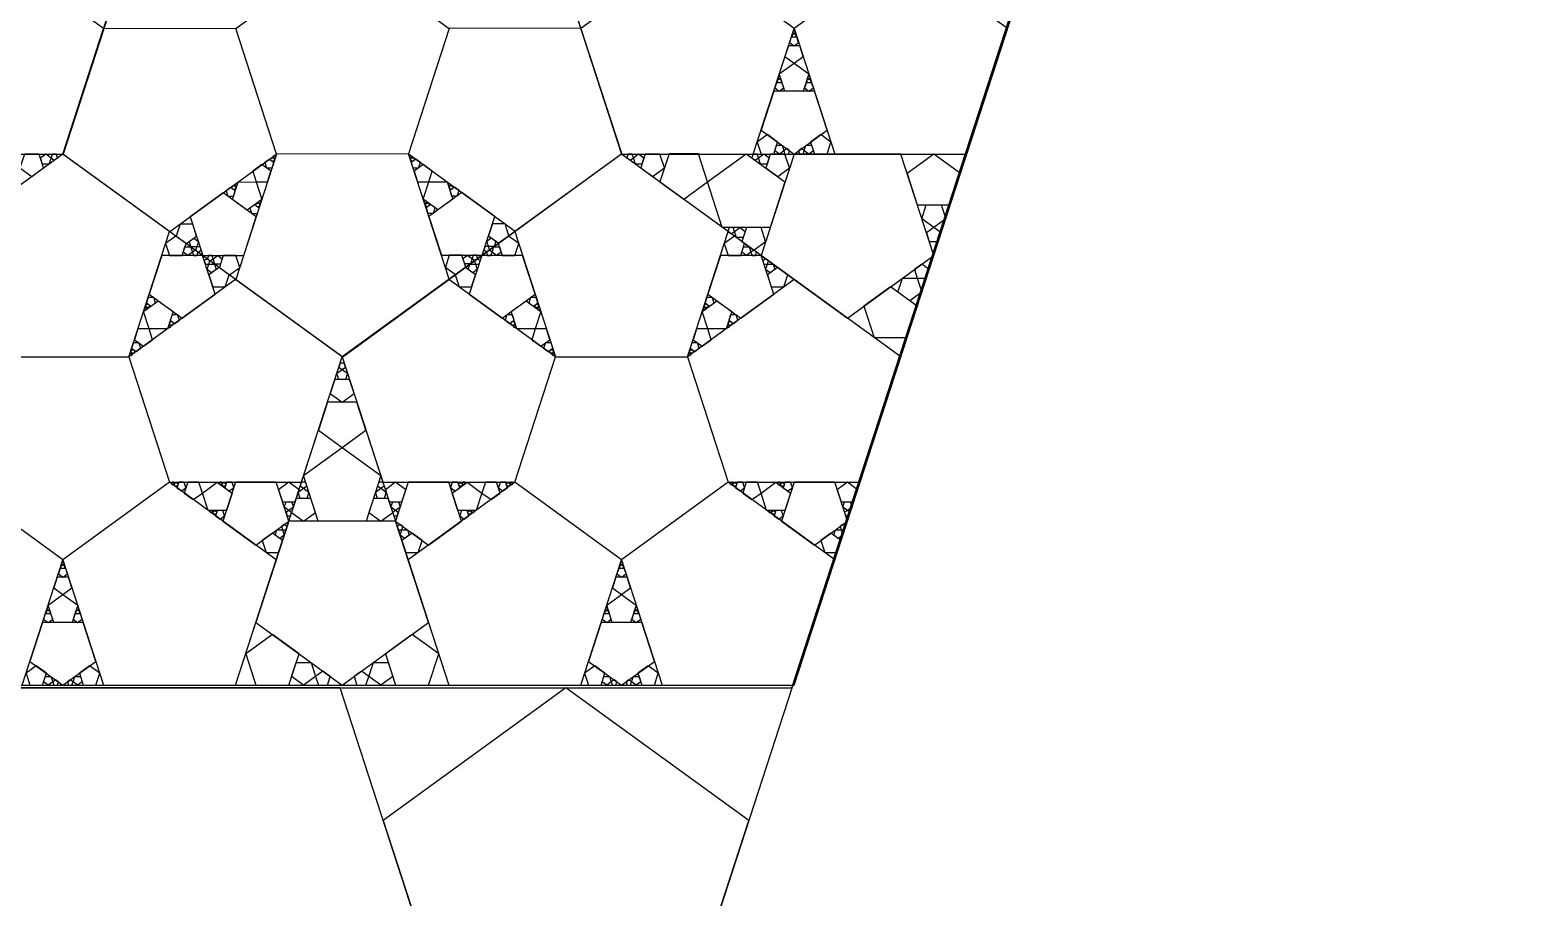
# Model space of a CAD drawing. Header units: inches. Extents: x -578 to 126, y -85 to 118.
# Drawn here: x -216.45 to -188.12, y -20.01 to -3.55 of the extents above; entities that cross this region are included whole.
import ezdxf

# ---------------------------------------------------------------- set-up
doc = ezdxf.new("R2010")
doc.units = ezdxf.units.IN
doc.header["$MEASUREMENT"] = 0
doc.layers.add('drawing', color=7, linetype='Continuous')

msp = doc.modelspace()

# ---------------------------------------------------------------- linework, layer by layer
for points in [[(-207.252, 0.323), (-205.227, -5.908), (-210.527, -9.758), (-215.827, -5.908), (-213.803, 0.323)], [(-210.525, -2.056), (-208.499, -3.524), (-209.27, -5.905), (-211.772, -5.908), (-212.548, -3.529)], [(-214.576, -9.758), (-213.803, -12.138), (-215.827, -13.609), (-217.852, -12.138), (-217.078, -9.758)], [(-206.478, -9.758), (-203.976, -9.758), (-203.203, -12.138), (-205.227, -13.609), (-207.252, -12.138)]]:
    msp.add_lwpolyline(points, close=True)
at = {"layer": 'drawing'}
for points in [[(-283.222, 95.766), (-378.328, 26.668), (-342.001, -85.135), (-224.444, -85.135), (-188.117, 26.668)], [(-246.895, -16.037), (-201.992, -16.037), (-188.117, 26.668), (-224.444, 53.061), (-260.771, 26.668)], [(-246.895, -16.037), (-201.993, -16.037), (-188.117, 26.668), (-224.444, 53.061), (-260.771, 26.668)], [(-224.444, 0.275), (-219.144, -16.037), (-201.993, -16.037), (-196.692, 0.275), (-210.568, 10.356)], [(-210.527, 10.404), (-224.403, 0.323), (-219.103, -15.989), (-201.951, -15.989), (-196.651, 0.323)], [(-213.803, 0.323), (-219.103, 4.174), (-224.403, 0.323), (-222.378, -5.908), (-215.827, -5.908)], [(-213.803, 0.323), (-219.103, 4.174), (-224.403, 0.323), (-222.378, -5.908), (-215.827, -5.908)], [(-205.227, -5.908), (-198.676, -5.908), (-196.651, 0.323), (-201.951, 4.174), (-207.252, 0.323)], [(-205.227, -5.908), (-198.676, -5.908), (-196.651, 0.323), (-201.951, 4.174), (-207.252, 0.323)], [(-213.803, 0.321), (-215.821, -5.912), (-210.517, -9.757), (-205.221, -5.901), (-207.252, 0.328)], [(-219.103, -3.528), (-218.33, -5.908), (-215.827, -5.908), (-215.054, -3.528), (-217.078, -2.057)], [(-203.976, -2.057), (-206, -3.528), (-205.227, -5.908), (-202.725, -5.908), (-201.951, -3.528)], [(-201.951, -3.528), (-201.178, -5.908), (-198.676, -5.908), (-197.903, -3.528), (-199.927, -2.057)], [(-212.548, -3.529), (-215.051, -3.531), (-215.821, -5.912), (-213.795, -7.381), (-211.772, -5.908)], [(-209.27, -5.905), (-207.244, -7.374), (-205.221, -5.901), (-205.997, -3.522), (-208.499, -3.524)], [(-201.99, -3.646), (-201.951, -3.618), (-201.913, -3.646), (-201.928, -3.692), (-201.975, -3.692)], [(-201.975, -3.601), (-201.951, -3.618), (-201.928, -3.601), (-201.937, -3.573), (-201.966, -3.573)], [(-202.124, -4.058), (-201.951, -4.183), (-201.779, -4.058), (-201.845, -3.855), (-202.058, -3.855)], [(-202.038, -3.793), (-201.951, -3.855), (-201.865, -3.793), (-201.898, -3.692), (-202.005, -3.692)], [(-202.232, -4.387), (-201.951, -4.183), (-201.67, -4.387), (-201.778, -4.718), (-202.125, -4.718)], [(-202.27, -4.508), (-202.232, -4.48), (-202.193, -4.508), (-202.208, -4.554), (-202.255, -4.554)], [(-202.255, -4.463), (-202.232, -4.48), (-202.208, -4.463), (-202.217, -4.435), (-202.246, -4.435)], [(-201.71, -4.508), (-201.671, -4.48), (-201.633, -4.508), (-201.647, -4.554), (-201.695, -4.554)], [(-201.695, -4.463), (-201.671, -4.48), (-201.648, -4.463), (-201.657, -4.435), (-201.686, -4.435)], [(-202.577, -5.453), (-201.951, -5.908), (-201.326, -5.453), (-201.565, -4.718), (-202.338, -4.718)], [(-202.318, -4.655), (-202.232, -4.718), (-202.145, -4.655), (-202.178, -4.554), (-202.285, -4.554)], [(-201.757, -4.655), (-201.671, -4.718), (-201.585, -4.655), (-201.618, -4.554), (-201.725, -4.554)], [(-202.458, -5.54), (-202.651, -5.68), (-202.577, -5.908), (-202.338, -5.908), (-202.264, -5.68)], [(-201.326, -5.908), (-201.252, -5.68), (-201.445, -5.54), (-201.639, -5.68), (-201.565, -5.908)], [(-215.827, -5.908), (-221.127, -9.758), (-219.103, -15.989), (-212.552, -15.989), (-210.527, -9.758)], [(-215.827, -5.908), (-221.127, -9.758), (-219.103, -15.989), (-212.552, -15.989), (-210.527, -9.758)], [(-214.576, -9.758), (-213.803, -7.379), (-215.827, -5.908), (-217.852, -7.379), (-217.078, -9.758)], [(-216.557, -5.908), (-216.643, -6.173), (-216.418, -6.337), (-216.192, -6.173), (-216.278, -5.908)], [(-216.153, -5.907), (-216.052, -5.981), (-216.091, -6.1), (-216.216, -6.1), (-216.254, -5.981)], [(-216.028, -5.908), (-216.052, -5.981), (-215.99, -6.026), (-215.928, -5.981), (-215.951, -5.908)], [(-211.772, -5.908), (-212.543, -8.288), (-210.517, -9.757), (-208.494, -8.284), (-209.27, -5.905)], [(-211.834, -5.953), (-211.825, -5.981), (-211.796, -5.981), (-211.787, -5.953), (-211.811, -5.936)], [(-210.527, -9.758), (-208.503, -15.989), (-201.951, -15.989), (-199.927, -9.758), (-205.227, -5.908)], [(-210.527, -9.758), (-208.503, -15.989), (-201.951, -15.989), (-199.927, -9.758), (-205.227, -5.908)], [(-209.246, -5.978), (-209.217, -5.978), (-209.208, -5.95), (-209.232, -5.933), (-209.255, -5.95)], [(-203.976, -9.758), (-203.203, -7.379), (-205.227, -5.908), (-207.252, -7.379), (-206.478, -9.758)], [(-205.064, -6.026), (-205.002, -5.981), (-205.026, -5.908), (-205.103, -5.908), (-205.127, -5.981)], [(-204.964, -6.1), (-205.002, -5.981), (-204.901, -5.907), (-204.8, -5.981), (-204.838, -6.1)], [(-204.637, -6.337), (-204.411, -6.173), (-204.497, -5.908), (-204.776, -5.908), (-204.862, -6.173)], [(-204.046, -6.766), (-203.595, -6.438), (-203.767, -5.907), (-204.325, -5.907), (-204.497, -6.438)], [(-203.314, -7.303), (-203.595, -6.438), (-202.859, -5.904), (-202.124, -6.438), (-202.405, -7.303)], [(-202.691, -6.026), (-202.629, -5.981), (-202.653, -5.908), (-202.729, -5.908), (-202.753, -5.981)], [(-202.59, -6.1), (-202.629, -5.981), (-202.528, -5.907), (-202.426, -5.981), (-202.465, -6.1)], [(-200.939, -9.023), (-199.301, -7.833), (-199.927, -5.908), (-201.951, -5.908), (-202.577, -7.833)], [(-200.939, -9.023), (-199.301, -7.833), (-199.927, -5.908), (-201.951, -5.908), (-202.577, -7.833)], [(-202.263, -6.337), (-202.038, -6.173), (-202.124, -5.908), (-202.403, -5.908), (-202.489, -6.173)], [(-202.177, -5.743), (-202.144, -5.845), (-202.231, -5.908), (-202.318, -5.845), (-202.285, -5.743)], [(-202.091, -5.806), (-202.144, -5.845), (-202.124, -5.908), (-202.058, -5.908), (-202.038, -5.845)], [(-201.779, -5.908), (-201.759, -5.845), (-201.812, -5.806), (-201.865, -5.845), (-201.845, -5.908)], [(-201.672, -5.908), (-201.759, -5.845), (-201.726, -5.743), (-201.618, -5.743), (-201.585, -5.845)], [(-198.795, -6.275), (-199.301, -5.908), (-199.808, -6.275), (-199.614, -6.87), (-198.989, -6.87)], [(-212.223, -6.236), (-212.157, -6.438), (-211.944, -6.438), (-211.878, -6.236), (-212.051, -6.11)], [(-211.998, -6.072), (-211.965, -6.173), (-211.858, -6.173), (-211.825, -6.072), (-211.912, -6.009)], [(-211.873, -5.981), (-211.825, -5.981), (-211.81, -6.026), (-211.849, -6.054), (-211.888, -6.026)], [(-209.232, -6.023), (-209.217, -5.978), (-209.169, -5.978), (-209.154, -6.023), (-209.193, -6.052)], [(-209.184, -6.17), (-209.077, -6.17), (-209.044, -6.069), (-209.13, -6.006), (-209.217, -6.069)], [(-209.097, -6.435), (-208.884, -6.435), (-208.818, -6.232), (-208.991, -6.107), (-209.163, -6.233)], [(-212.606, -6.514), (-212.558, -6.514), (-212.543, -6.56), (-212.582, -6.588), (-212.621, -6.56)], [(-212.504, -6.439), (-212.157, -6.438), (-212.049, -6.769), (-212.33, -6.973), (-212.611, -6.769)], [(-212.567, -6.487), (-212.558, -6.514), (-212.529, -6.514), (-212.52, -6.486), (-212.544, -6.469)], [(-208.991, -6.765), (-208.884, -6.435), (-208.537, -6.435), (-208.429, -6.765), (-208.71, -6.969)], [(-208.512, -6.51), (-208.483, -6.51), (-208.474, -6.482), (-208.498, -6.465), (-208.521, -6.482)], [(-208.498, -6.556), (-208.483, -6.51), (-208.435, -6.51), (-208.42, -6.555), (-208.459, -6.584)], [(-213.409, -7.099), (-213.169, -7.835), (-212.396, -7.834), (-212.158, -7.098), (-212.784, -6.644)], [(-213.409, -7.099), (-213.169, -7.835), (-212.396, -7.834), (-212.158, -7.098), (-212.784, -6.644)], [(-212.731, -6.605), (-212.698, -6.707), (-212.591, -6.707), (-212.558, -6.605), (-212.644, -6.543)], [(-212.114, -6.815), (-212.105, -6.843), (-212.075, -6.843), (-212.066, -6.815), (-212.09, -6.798)], [(-208.965, -6.84), (-208.936, -6.84), (-208.927, -6.812), (-208.95, -6.795), (-208.974, -6.812)], [(-208.642, -7.83), (-207.869, -7.829), (-207.631, -7.093), (-208.257, -6.639), (-208.882, -7.095)], [(-208.642, -7.83), (-207.869, -7.829), (-207.631, -7.093), (-208.257, -6.639), (-208.882, -7.095)], [(-208.45, -6.702), (-208.343, -6.702), (-208.31, -6.601), (-208.396, -6.538), (-208.483, -6.601)], [(-212.277, -6.934), (-212.244, -7.036), (-212.137, -7.035), (-212.105, -6.934), (-212.191, -6.872)], [(-212.152, -6.843), (-212.105, -6.843), (-212.09, -6.889), (-212.128, -6.917), (-212.167, -6.889)], [(-208.951, -6.885), (-208.936, -6.84), (-208.888, -6.84), (-208.873, -6.885), (-208.912, -6.913)], [(-208.902, -7.032), (-208.796, -7.032), (-208.763, -6.931), (-208.849, -6.868), (-208.935, -6.931)], [(-199.074, -7.138), (-199.301, -7.303), (-199.529, -7.138), (-199.442, -6.87), (-199.161, -6.87)], [(-213.363, -7.24), (-213.602, -7.24), (-213.676, -7.467), (-213.482, -7.608), (-213.289, -7.467)], [(-207.363, -7.461), (-207.437, -7.233), (-207.676, -7.234), (-207.75, -7.461), (-207.557, -7.601)], [(-203.144, -7.421), (-203.082, -7.376), (-203.106, -7.303), (-203.183, -7.303), (-203.206, -7.376)], [(-203.043, -7.495), (-203.082, -7.376), (-202.981, -7.302), (-202.88, -7.376), (-202.918, -7.495)], [(-202.716, -7.732), (-202.491, -7.568), (-202.577, -7.303), (-202.856, -7.303), (-202.942, -7.568)], [(-199.162, -7.404), (-199.301, -7.303), (-199.441, -7.404), (-199.388, -7.568), (-199.215, -7.568)], [(-213.683, -7.465), (-213.877, -7.606), (-213.803, -7.833), (-213.564, -7.833), (-213.49, -7.606)], [(-213.255, -7.569), (-213.288, -7.671), (-213.396, -7.671), (-213.429, -7.569), (-213.342, -7.506)], [(-207.643, -7.665), (-207.75, -7.665), (-207.783, -7.563), (-207.697, -7.5), (-207.61, -7.563)], [(-207.252, -7.833), (-207.178, -7.606), (-207.371, -7.465), (-207.564, -7.606), (-207.49, -7.833)], [(-203.083, -7.465), (-203.276, -7.606), (-203.203, -7.833), (-202.964, -7.833), (-202.89, -7.606)], [(-212.938, -8.568), (-213.177, -7.833), (-213.95, -7.833), (-214.189, -8.568), (-213.564, -9.023)], [(-212.938, -8.568), (-213.177, -7.833), (-213.95, -7.833), (-214.189, -8.568), (-213.564, -9.023)], [(-213.403, -7.668), (-213.37, -7.77), (-213.457, -7.834), (-213.543, -7.77), (-213.51, -7.668)], [(-213.317, -7.732), (-213.37, -7.77), (-213.349, -7.833), (-213.284, -7.833), (-213.263, -7.77)], [(-213.223, -7.671), (-213.288, -7.671), (-213.309, -7.733), (-213.255, -7.772), (-213.202, -7.733)], [(-213.124, -7.997), (-213.058, -7.997), (-213.038, -7.934), (-213.091, -7.896), (-213.144, -7.934)], [(-213.03, -7.936), (-212.976, -7.897), (-212.997, -7.834), (-213.063, -7.834), (-213.083, -7.897)], [(-212.943, -7.999), (-212.976, -7.897), (-212.89, -7.834), (-212.803, -7.897), (-212.836, -7.999)], [(-212.663, -8.202), (-212.469, -8.061), (-212.544, -7.834), (-212.783, -7.834), (-212.856, -8.061)], [(-208.495, -7.83), (-208.568, -8.057), (-208.375, -8.197), (-208.182, -8.056), (-208.256, -7.829)], [(-208.149, -7.829), (-208.062, -7.892), (-208.095, -7.994), (-208.202, -7.994), (-208.235, -7.892)], [(-207.104, -7.833), (-207.877, -7.833), (-208.116, -8.568), (-207.49, -9.023), (-206.865, -8.568)], [(-207.104, -7.833), (-207.877, -7.833), (-208.116, -8.568), (-207.49, -9.023), (-206.865, -8.568)], [(-208.041, -7.829), (-208.062, -7.892), (-208.008, -7.93), (-207.955, -7.892), (-207.976, -7.829)], [(-208.017, -7.934), (-207.996, -7.997), (-207.93, -7.997), (-207.91, -7.934), (-207.963, -7.896)], [(-207.73, -7.727), (-207.75, -7.665), (-207.816, -7.665), (-207.836, -7.728), (-207.783, -7.766)], [(-207.705, -7.833), (-207.684, -7.77), (-207.738, -7.732), (-207.791, -7.77), (-207.771, -7.833)], [(-207.598, -7.834), (-207.684, -7.77), (-207.651, -7.668), (-207.544, -7.668), (-207.511, -7.77)], [(-202.338, -8.568), (-202.577, -7.833), (-203.35, -7.833), (-203.589, -8.568), (-202.964, -9.023)], [(-202.338, -8.568), (-202.577, -7.833), (-203.35, -7.833), (-203.589, -8.568), (-202.964, -9.023)], [(-202.803, -7.668), (-202.77, -7.77), (-202.857, -7.834), (-202.943, -7.77), (-202.91, -7.668)], [(-202.716, -7.732), (-202.77, -7.77), (-202.749, -7.833), (-202.684, -7.833), (-202.663, -7.77)], [(-202.524, -7.997), (-202.458, -7.997), (-202.438, -7.934), (-202.491, -7.896), (-202.544, -7.934)], [(-213.091, -8.099), (-213.058, -7.997), (-212.951, -7.997), (-212.918, -8.099), (-213.004, -8.162)], [(-212.984, -8.428), (-212.745, -8.428), (-212.671, -8.201), (-212.864, -8.06), (-213.058, -8.201)], [(-208.383, -8.201), (-208.309, -8.428), (-208.07, -8.428), (-207.997, -8.201), (-208.19, -8.06)], [(-208.103, -7.997), (-207.996, -7.997), (-207.963, -8.099), (-208.05, -8.162), (-208.137, -8.099)], [(-202.491, -8.099), (-202.458, -7.997), (-202.351, -7.997), (-202.317, -8.099), (-202.404, -8.162)], [(-202.384, -8.428), (-202.145, -8.428), (-202.071, -8.201), (-202.264, -8.06), (-202.458, -8.201)], [(-199.666, -8.098), (-199.613, -8.262), (-199.441, -8.262), (-199.387, -8.098), (-199.527, -7.997)], [(-213.803, -12.138), (-211.3, -12.138), (-210.527, -9.758), (-212.552, -8.288), (-214.576, -9.758)], [(-206.478, -9.758), (-208.503, -8.288), (-210.527, -9.758), (-209.754, -12.138), (-207.252, -12.138)], [(-203.203, -12.138), (-200.7, -12.138), (-199.927, -9.758), (-201.951, -8.288), (-203.976, -9.758)], [(-200.626, -8.796), (-200.433, -9.391), (-199.808, -9.391), (-199.614, -8.796), (-200.12, -8.428)], [(-199.894, -8.262), (-199.613, -8.262), (-199.526, -8.529), (-199.754, -8.694), (-199.981, -8.529)], [(-213.843, -9.228), (-214.191, -9.228), (-214.298, -8.898), (-214.017, -8.694), (-213.736, -8.898)], [(-214.195, -8.823), (-214.243, -8.823), (-214.258, -8.778), (-214.219, -8.75), (-214.18, -8.778)], [(-214.07, -8.732), (-214.103, -8.631), (-214.21, -8.631), (-214.243, -8.732), (-214.156, -8.795)], [(-206.756, -8.898), (-206.864, -9.228), (-207.211, -9.228), (-207.318, -8.898), (-207.037, -8.694)], [(-206.845, -8.631), (-206.951, -8.631), (-206.984, -8.732), (-206.898, -8.795), (-206.812, -8.732)], [(-206.797, -8.778), (-206.811, -8.823), (-206.859, -8.823), (-206.874, -8.778), (-206.835, -8.75)], [(-203.243, -9.228), (-203.591, -9.228), (-203.698, -8.898), (-203.417, -8.694), (-203.136, -8.898)], [(-203.595, -8.823), (-203.643, -8.823), (-203.657, -8.778), (-203.619, -8.75), (-203.58, -8.778)], [(-203.47, -8.732), (-203.503, -8.631), (-203.61, -8.631), (-203.642, -8.732), (-203.556, -8.795)], [(-214.234, -8.851), (-214.243, -8.823), (-214.272, -8.823), (-214.281, -8.851), (-214.257, -8.868)], [(-213.617, -9.062), (-213.65, -8.96), (-213.756, -8.96), (-213.789, -9.062), (-213.703, -9.124)], [(-207.298, -8.96), (-207.404, -8.96), (-207.437, -9.062), (-207.351, -9.124), (-207.265, -9.062)], [(-206.782, -8.823), (-206.811, -8.823), (-206.821, -8.851), (-206.797, -8.868), (-206.773, -8.851)], [(-203.634, -8.851), (-203.643, -8.823), (-203.672, -8.823), (-203.681, -8.851), (-203.657, -8.868)], [(-203.017, -9.062), (-203.05, -8.96), (-203.156, -8.96), (-203.189, -9.062), (-203.103, -9.124)], [(-214.125, -9.431), (-214.191, -9.228), (-214.404, -9.228), (-214.47, -9.431), (-214.297, -9.556)], [(-213.78, -9.18), (-213.79, -9.153), (-213.819, -9.153), (-213.828, -9.18), (-213.804, -9.198)], [(-213.742, -9.153), (-213.79, -9.153), (-213.804, -9.107), (-213.766, -9.079), (-213.727, -9.107)], [(-207.25, -9.107), (-207.265, -9.153), (-207.313, -9.153), (-207.327, -9.107), (-207.289, -9.079)], [(-207.235, -9.153), (-207.265, -9.153), (-207.274, -9.18), (-207.25, -9.198), (-207.226, -9.18)], [(-206.651, -9.228), (-206.864, -9.228), (-206.929, -9.431), (-206.757, -9.556), (-206.585, -9.431)], [(-203.525, -9.431), (-203.591, -9.228), (-203.804, -9.228), (-203.869, -9.431), (-203.697, -9.556)], [(-203.18, -9.18), (-203.189, -9.153), (-203.219, -9.153), (-203.228, -9.18), (-203.204, -9.198)], [(-203.142, -9.153), (-203.189, -9.153), (-203.204, -9.107), (-203.165, -9.079), (-203.127, -9.107)], [(-214.475, -9.685), (-214.523, -9.685), (-214.538, -9.64), (-214.499, -9.612), (-214.46, -9.64)], [(-214.351, -9.595), (-214.383, -9.493), (-214.49, -9.493), (-214.523, -9.595), (-214.437, -9.657)], [(-206.564, -9.493), (-206.671, -9.493), (-206.704, -9.595), (-206.618, -9.657), (-206.531, -9.595)], [(-206.517, -9.64), (-206.531, -9.685), (-206.579, -9.685), (-206.594, -9.64), (-206.555, -9.612)], [(-203.875, -9.685), (-203.923, -9.685), (-203.938, -9.64), (-203.899, -9.612), (-203.86, -9.64)], [(-203.75, -9.595), (-203.783, -9.493), (-203.89, -9.493), (-203.923, -9.595), (-203.837, -9.657)], [(-214.514, -9.713), (-214.523, -9.685), (-214.552, -9.685), (-214.561, -9.713), (-214.538, -9.731)], [(-210.589, -9.95), (-210.527, -9.995), (-210.465, -9.95), (-210.489, -9.877), (-210.566, -9.877)], [(-206.502, -9.685), (-206.531, -9.685), (-206.54, -9.713), (-206.517, -9.731), (-206.493, -9.713)], [(-203.914, -9.713), (-203.923, -9.685), (-203.952, -9.685), (-203.961, -9.713), (-203.938, -9.731)], [(-210.753, -10.452), (-210.527, -10.616), (-210.302, -10.452), (-210.388, -10.187), (-210.666, -10.187)], [(-210.628, -10.068), (-210.527, -9.995), (-210.426, -10.068), (-210.465, -10.187), (-210.59, -10.187)], [(-210.978, -11.147), (-210.527, -11.475), (-210.076, -11.147), (-210.248, -10.616), (-210.806, -10.616)], [(-211.263, -12.009), (-210.527, -11.475), (-209.792, -12.009), (-210.073, -12.874), (-210.982, -12.874)], [(-217.852, -12.138), (-219.876, -13.609), (-219.103, -15.989), (-216.6, -15.989), (-215.827, -13.609)], [(-215.827, -13.609), (-215.054, -15.989), (-212.552, -15.989), (-211.778, -13.609), (-213.803, -12.138)], [(-213.741, -12.183), (-213.717, -12.166), (-213.726, -12.138), (-213.755, -12.138), (-213.764, -12.166)], [(-213.702, -12.212), (-213.717, -12.166), (-213.678, -12.138), (-213.64, -12.166), (-213.654, -12.212)], [(-213.577, -12.302), (-213.491, -12.24), (-213.524, -12.138), (-213.63, -12.138), (-213.663, -12.24)], [(-213.352, -12.466), (-213.179, -12.341), (-213.245, -12.138), (-213.458, -12.138), (-213.524, -12.341)], [(-213.072, -12.671), (-213.179, -12.341), (-212.898, -12.137), (-212.617, -12.341), (-212.725, -12.671)], [(-212.834, -12.183), (-212.81, -12.166), (-212.819, -12.138), (-212.849, -12.138), (-212.858, -12.166)], [(-212.796, -12.212), (-212.81, -12.166), (-212.772, -12.138), (-212.733, -12.166), (-212.748, -12.212)], [(-212.165, -13.328), (-211.539, -12.874), (-211.778, -12.138), (-212.552, -12.138), (-212.791, -12.874)], [(-212.165, -13.328), (-211.539, -12.874), (-211.778, -12.138), (-212.552, -12.138), (-212.791, -12.874)], [(-212.671, -12.302), (-212.584, -12.24), (-212.617, -12.138), (-212.724, -12.138), (-212.757, -12.24)], [(-211.346, -12.279), (-211.539, -12.138), (-211.733, -12.279), (-211.659, -12.506), (-211.42, -12.506)], [(-211.323, -12.207), (-211.261, -12.252), (-211.198, -12.207), (-211.222, -12.134), (-211.299, -12.134)], [(-209.856, -12.207), (-209.794, -12.252), (-209.732, -12.207), (-209.755, -12.134), (-209.832, -12.134)], [(-209.322, -12.279), (-209.515, -12.138), (-209.708, -12.279), (-209.634, -12.506), (-209.395, -12.506)], [(-209.276, -12.138), (-209.515, -12.874), (-208.889, -13.328), (-208.264, -12.874), (-208.503, -12.138)], [(-207.252, -12.138), (-209.276, -13.609), (-208.503, -15.989), (-206, -15.989), (-205.227, -13.609)], [(-208.437, -12.138), (-208.47, -12.24), (-208.384, -12.302), (-208.297, -12.24), (-208.33, -12.138)], [(-208.156, -12.137), (-207.875, -12.341), (-207.982, -12.671), (-208.33, -12.671), (-208.437, -12.341)], [(-208.283, -12.138), (-208.244, -12.166), (-208.259, -12.212), (-208.307, -12.212), (-208.321, -12.166)], [(-208.235, -12.138), (-208.244, -12.166), (-208.22, -12.183), (-208.196, -12.166), (-208.206, -12.138)], [(-207.809, -12.138), (-207.875, -12.341), (-207.703, -12.466), (-207.53, -12.341), (-207.596, -12.138)], [(-207.53, -12.138), (-207.563, -12.24), (-207.477, -12.302), (-207.391, -12.24), (-207.424, -12.138)], [(-207.376, -12.138), (-207.337, -12.166), (-207.352, -12.212), (-207.4, -12.212), (-207.415, -12.166)], [(-207.328, -12.138), (-207.337, -12.166), (-207.314, -12.183), (-207.29, -12.166), (-207.299, -12.138)], [(-205.227, -13.609), (-204.454, -15.989), (-201.951, -15.989), (-201.178, -13.609), (-203.203, -12.138)], [(-203.141, -12.183), (-203.117, -12.166), (-203.126, -12.138), (-203.155, -12.138), (-203.164, -12.166)], [(-203.102, -12.212), (-203.117, -12.166), (-203.078, -12.138), (-203.039, -12.166), (-203.054, -12.212)], [(-202.977, -12.302), (-202.891, -12.24), (-202.924, -12.138), (-203.03, -12.138), (-203.063, -12.24)], [(-202.752, -12.466), (-202.579, -12.341), (-202.645, -12.138), (-202.858, -12.138), (-202.924, -12.341)], [(-202.472, -12.671), (-202.579, -12.341), (-202.298, -12.137), (-202.017, -12.341), (-202.125, -12.671)], [(-202.234, -12.183), (-202.21, -12.166), (-202.219, -12.138), (-202.249, -12.138), (-202.258, -12.166)], [(-202.195, -12.212), (-202.21, -12.166), (-202.172, -12.138), (-202.133, -12.166), (-202.148, -12.212)], [(-201.565, -13.328), (-200.939, -12.874), (-201.178, -12.138), (-201.951, -12.138), (-202.19, -12.874)], [(-201.565, -13.328), (-200.939, -12.874), (-201.178, -12.138), (-201.951, -12.138), (-202.19, -12.874)], [(-202.071, -12.302), (-201.984, -12.24), (-202.017, -12.138), (-202.124, -12.138), (-202.157, -12.24)], [(-200.746, -12.279), (-200.939, -12.138), (-201.133, -12.279), (-201.059, -12.506), (-200.82, -12.506)], [(-211.486, -12.71), (-211.261, -12.874), (-211.035, -12.71), (-211.121, -12.445), (-211.4, -12.445)], [(-211.362, -12.326), (-211.261, -12.252), (-211.159, -12.326), (-211.198, -12.445), (-211.323, -12.445)], [(-210.019, -12.71), (-209.794, -12.874), (-209.568, -12.71), (-209.654, -12.445), (-209.933, -12.445)], [(-209.895, -12.326), (-209.794, -12.252), (-209.692, -12.326), (-209.731, -12.445), (-209.856, -12.445)], [(-213.007, -12.716), (-212.983, -12.699), (-212.993, -12.671), (-213.022, -12.671), (-213.031, -12.699)], [(-212.969, -12.745), (-212.983, -12.699), (-212.945, -12.671), (-212.906, -12.699), (-212.921, -12.745)], [(-212.844, -12.835), (-212.758, -12.772), (-212.791, -12.671), (-212.897, -12.671), (-212.93, -12.772)], [(-211.453, -12.608), (-211.539, -12.671), (-211.626, -12.608), (-211.593, -12.506), (-211.486, -12.506)], [(-211.486, -12.71), (-211.539, -12.671), (-211.593, -12.71), (-211.572, -12.772), (-211.506, -12.772)], [(-209.428, -12.608), (-209.515, -12.671), (-209.602, -12.608), (-209.569, -12.506), (-209.461, -12.506)], [(-209.462, -12.71), (-209.515, -12.671), (-209.568, -12.71), (-209.548, -12.772), (-209.482, -12.772)], [(-208.264, -12.671), (-208.297, -12.772), (-208.21, -12.835), (-208.124, -12.772), (-208.157, -12.671)], [(-208.109, -12.671), (-208.071, -12.699), (-208.086, -12.745), (-208.133, -12.745), (-208.148, -12.699)], [(-208.062, -12.671), (-208.071, -12.699), (-208.047, -12.716), (-208.023, -12.699), (-208.032, -12.671)], [(-202.407, -12.716), (-202.383, -12.699), (-202.392, -12.671), (-202.422, -12.671), (-202.431, -12.699)], [(-202.369, -12.745), (-202.383, -12.699), (-202.345, -12.671), (-202.306, -12.699), (-202.321, -12.745)], [(-202.244, -12.835), (-202.157, -12.772), (-202.19, -12.671), (-202.297, -12.671), (-202.33, -12.772)], [(-200.852, -12.608), (-200.939, -12.671), (-201.026, -12.608), (-200.993, -12.506), (-200.886, -12.506)], [(-200.886, -12.71), (-200.939, -12.671), (-200.992, -12.71), (-200.972, -12.772), (-200.906, -12.772)], [(-212.165, -14.799), (-210.527, -15.989), (-208.889, -14.799), (-209.515, -12.874), (-211.539, -12.874)], [(-212.165, -14.799), (-210.527, -15.989), (-208.889, -14.799), (-209.515, -12.874), (-211.539, -12.874)], [(-211.679, -12.975), (-211.658, -13.038), (-211.593, -13.038), (-211.572, -12.975), (-211.625, -12.936)], [(-209.462, -13.038), (-209.396, -13.038), (-209.376, -12.975), (-209.429, -12.936), (-209.482, -12.975)], [(-201.079, -12.975), (-201.058, -13.038), (-200.992, -13.038), (-200.972, -12.975), (-201.025, -12.936)], [(-212.045, -13.241), (-211.972, -13.469), (-211.733, -13.469), (-211.659, -13.241), (-211.852, -13.101)], [(-211.766, -13.038), (-211.658, -13.038), (-211.625, -13.14), (-211.712, -13.203), (-211.799, -13.14)], [(-209.429, -13.14), (-209.396, -13.038), (-209.289, -13.038), (-209.255, -13.14), (-209.342, -13.203)], [(-209.322, -13.469), (-209.083, -13.469), (-209.009, -13.241), (-209.202, -13.101), (-209.395, -13.241)], [(-201.445, -13.241), (-201.371, -13.469), (-201.133, -13.469), (-201.059, -13.241), (-201.252, -13.101)], [(-201.166, -13.038), (-201.058, -13.038), (-201.025, -13.14), (-201.112, -13.203), (-201.199, -13.14)], [(-215.913, -13.874), (-215.827, -13.937), (-215.741, -13.874), (-215.774, -13.773), (-215.88, -13.773)], [(-215.866, -13.728), (-215.827, -13.699), (-215.789, -13.728), (-215.803, -13.773), (-215.851, -13.773)], [(-215.851, -13.682), (-215.827, -13.699), (-215.803, -13.682), (-215.813, -13.654), (-215.842, -13.654)], [(-205.313, -13.874), (-205.227, -13.937), (-205.141, -13.874), (-205.174, -13.773), (-205.28, -13.773)], [(-205.266, -13.728), (-205.227, -13.699), (-205.188, -13.728), (-205.203, -13.773), (-205.251, -13.773)], [(-205.251, -13.682), (-205.227, -13.699), (-205.203, -13.682), (-205.212, -13.654), (-205.242, -13.654)], [(-216, -14.139), (-215.827, -14.265), (-215.655, -14.139), (-215.721, -13.937), (-215.934, -13.937)], [(-205.399, -14.139), (-205.227, -14.265), (-205.055, -14.139), (-205.121, -13.937), (-205.334, -13.937)], [(-216.108, -14.469), (-215.827, -14.265), (-215.546, -14.469), (-215.654, -14.799), (-216.001, -14.799)], [(-205.508, -14.469), (-205.227, -14.265), (-204.946, -14.469), (-205.053, -14.799), (-205.401, -14.799)], [(-216.193, -14.736), (-216.107, -14.799), (-216.021, -14.736), (-216.054, -14.635), (-216.161, -14.635)], [(-216.146, -14.59), (-216.107, -14.562), (-216.069, -14.59), (-216.083, -14.635), (-216.131, -14.635)], [(-216.131, -14.544), (-216.107, -14.562), (-216.084, -14.544), (-216.093, -14.516), (-216.122, -14.516)], [(-215.633, -14.736), (-215.547, -14.799), (-215.461, -14.736), (-215.494, -14.635), (-215.6, -14.635)], [(-215.586, -14.59), (-215.547, -14.562), (-215.508, -14.59), (-215.523, -14.635), (-215.571, -14.635)], [(-215.571, -14.544), (-215.547, -14.562), (-215.523, -14.544), (-215.532, -14.516), (-215.562, -14.516)], [(-205.593, -14.736), (-205.507, -14.799), (-205.421, -14.736), (-205.454, -14.635), (-205.56, -14.635)], [(-205.546, -14.59), (-205.507, -14.562), (-205.469, -14.59), (-205.483, -14.635), (-205.531, -14.635)], [(-205.531, -14.544), (-205.507, -14.562), (-205.483, -14.544), (-205.493, -14.516), (-205.522, -14.516)], [(-205.033, -14.736), (-204.947, -14.799), (-204.861, -14.736), (-204.894, -14.635), (-205, -14.635)], [(-204.986, -14.59), (-204.947, -14.562), (-204.908, -14.59), (-204.923, -14.635), (-204.971, -14.635)], [(-204.971, -14.544), (-204.947, -14.562), (-204.923, -14.544), (-204.932, -14.516), (-204.962, -14.516)], [(-216.453, -15.535), (-215.827, -15.989), (-215.202, -15.535), (-215.441, -14.799), (-216.214, -14.799)], [(-216.453, -15.535), (-215.827, -15.989), (-215.202, -15.535), (-215.441, -14.799), (-216.214, -14.799)], [(-205.853, -15.535), (-205.227, -15.989), (-204.601, -15.535), (-204.84, -14.799), (-205.614, -14.799)], [(-205.853, -15.535), (-205.227, -15.989), (-204.601, -15.535), (-204.84, -14.799), (-205.614, -14.799)], [(-211.852, -15.026), (-212.358, -15.394), (-212.165, -15.989), (-211.539, -15.989), (-211.346, -15.394)], [(-208.889, -15.989), (-208.696, -15.394), (-209.202, -15.026), (-209.708, -15.394), (-209.515, -15.989)], [(-211.118, -15.558), (-211.032, -15.825), (-211.259, -15.99), (-211.486, -15.825), (-211.399, -15.558)], [(-209.795, -15.99), (-210.023, -15.825), (-209.936, -15.558), (-209.655, -15.558), (-209.568, -15.825)], [(-216.333, -15.621), (-216.527, -15.762), (-216.453, -15.989), (-216.214, -15.989), (-216.14, -15.762)], [(-216.053, -15.824), (-216.02, -15.926), (-216.107, -15.99), (-216.193, -15.926), (-216.16, -15.824)], [(-215.548, -15.99), (-215.635, -15.926), (-215.601, -15.824), (-215.494, -15.824), (-215.461, -15.926)], [(-215.202, -15.989), (-215.128, -15.762), (-215.321, -15.621), (-215.514, -15.762), (-215.441, -15.989)], [(-210.892, -15.724), (-211.032, -15.825), (-210.978, -15.989), (-210.806, -15.989), (-210.753, -15.825)], [(-210.076, -15.989), (-210.023, -15.825), (-210.162, -15.724), (-210.302, -15.825), (-210.248, -15.989)], [(-205.733, -15.621), (-205.926, -15.762), (-205.853, -15.989), (-205.614, -15.989), (-205.54, -15.762)], [(-205.453, -15.824), (-205.42, -15.926), (-205.507, -15.99), (-205.593, -15.926), (-205.56, -15.824)], [(-204.948, -15.99), (-205.034, -15.926), (-205.001, -15.824), (-204.894, -15.824), (-204.861, -15.926)], [(-204.601, -15.989), (-204.528, -15.762), (-204.721, -15.621), (-204.914, -15.762), (-204.84, -15.989)], [(-217.506, -37.39), (-206.28, -29.234), (-210.568, -16.037), (-224.444, -16.037), (-228.732, -29.234)], [(-217.506, -37.39), (-206.28, -29.234), (-210.568, -16.037), (-224.444, -16.037), (-228.732, -29.234)], [(-215.967, -15.888), (-216.02, -15.926), (-216, -15.989), (-215.934, -15.989), (-215.913, -15.926)], [(-215.655, -15.989), (-215.635, -15.926), (-215.688, -15.888), (-215.741, -15.926), (-215.721, -15.989)], [(-202.811, -18.557), (-206.28, -16.037), (-209.749, -18.557), (-208.424, -22.635), (-204.136, -22.635)], [(-205.366, -15.888), (-205.42, -15.926), (-205.399, -15.989), (-205.334, -15.989), (-205.313, -15.926)], [(-205.055, -15.989), (-205.034, -15.926), (-205.088, -15.888), (-205.141, -15.926), (-205.121, -15.989)]]:
    msp.add_lwpolyline(points, close=True, dxfattribs=at)

doc.saveas('drawing.dxf')
